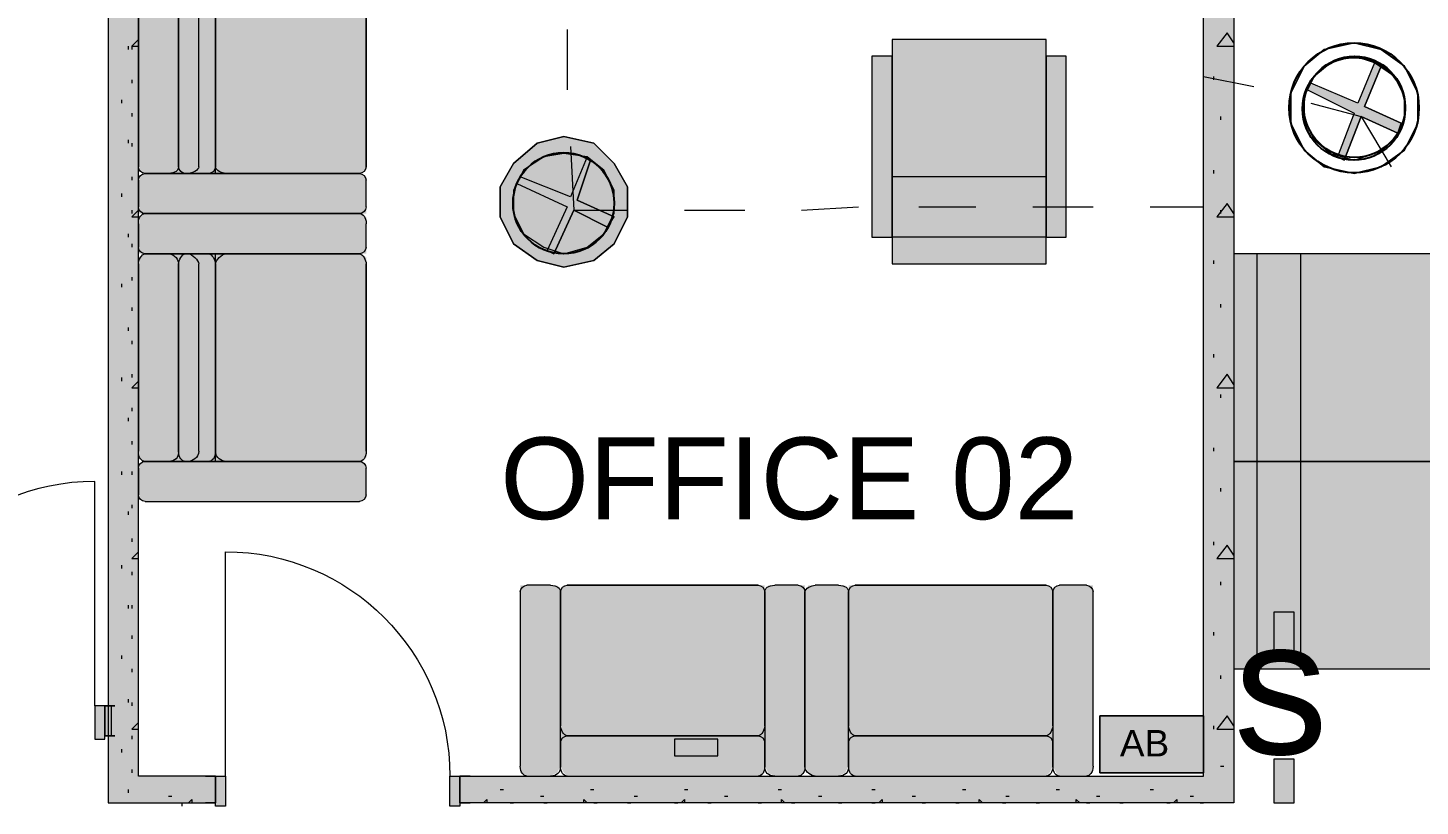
# Model space of a CAD drawing. Header units: inches. Extents: x 0.12 to 8.16, y 2.81 to 8.2.
# Drawn here: x 2.838 to 3.531, y 6.713 to 7.101 of the extents above; entities that cross this region are included whole.
import ezdxf

# ---------------------------------------------------------------- set-up
doc = ezdxf.new("R2010")
doc.units = ezdxf.units.IN
doc.header["$MEASUREMENT"] = 0
for name, color, linetype, true_color in [('PDF_Geometry', 7, 'Continuous', 0x029e21), ('PDF_Solid Fills', 7, 'Continuous', 0xffffff), ('PDF_Text', 7, 'Continuous', 0x5555ff)]:
    doc.layers.add(name, color=color, linetype=linetype, true_color=true_color)
doc.styles.add('PDF F2', font='arial.ttf')

msp = doc.modelspace()

# ---------------------------------------------------------------- hatches: boundary and pattern name
at = {"layer": 'PDF_Solid Fills', "transparency": 33554559}
for points in [[(2.93167, 7.02833), (2.89667, 7.02833), (2.89333, 7.03), (2.89333, 7.03167), (2.89333, 7.12667), (2.89333, 7.13), (2.89667, 7.13), (2.93167, 7.13)], [(3.00333, 7.02833), (2.93167, 7.02833), (2.93167, 7.13), (3.00333, 7.13), (3.00667, 7.13), (3.00667, 7.12667), (3.00667, 7.03167), (3.00667, 7.03)], [(3.105, 7.03833), (3.11667, 7.03667), (3.125, 7.03), (3.13, 7.02), (3.13, 7.00833), (3.125, 6.99833), (3.11667, 6.99167), (3.105, 6.98833), (3.095, 6.99167), (3.085, 6.99833), (3.08, 7.00833), (3.08, 7.02), (3.085, 7.03), (3.095, 7.03667)], [(3.00333, 7.00833), (2.89667, 7.00833), (2.89333, 7.00833), (2.89333, 7.01167), (2.89333, 7.025), (2.89333, 7.02667), (2.89667, 7.02833), (3.00333, 7.02833), (3.00667, 7.02667), (3.00667, 7.025), (3.00667, 7.01167), (3.00667, 7.00833)], [(3.00333, 6.98833), (2.89667, 6.98833), (2.89333, 6.98833), (2.89333, 6.99167), (2.89333, 7.00333), (2.89333, 7.00667), (2.89667, 7.00833), (3.00333, 7.00833), (3.00667, 7.00667), (3.00667, 7.00333), (3.00667, 6.99167), (3.00667, 6.98833)], [(2.93167, 6.885), (2.89667, 6.885), (2.89333, 6.88667), (2.89333, 6.89), (2.89333, 6.98333), (2.89333, 6.98667), (2.89667, 6.98833), (2.93167, 6.98833)], [(3.00333, 6.885), (2.93167, 6.885), (2.93167, 6.98833), (3.00333, 6.98833), (3.00667, 6.98667), (3.00667, 6.98333), (3.00667, 6.89), (3.00667, 6.88667)], [(3.00333, 6.865), (2.89667, 6.865), (2.89333, 6.86667), (2.89333, 6.86833), (2.89333, 6.88167), (2.89333, 6.88333), (2.89667, 6.885), (3.00333, 6.885), (3.00667, 6.88333), (3.00667, 6.88167), (3.00667, 6.86833), (3.00667, 6.86667)], [(3.10333, 6.82), (3.10333, 6.73333), (3.10167, 6.73), (3.09833, 6.72833), (3.08667, 6.72833), (3.08333, 6.73), (3.08333, 6.73333), (3.08333, 6.82), (3.08333, 6.82333), (3.08667, 6.82333), (3.09833, 6.82333), (3.10167, 6.82333)], [(3.205, 6.82), (3.205, 6.74833), (3.10333, 6.74833), (3.10333, 6.82), (3.105, 6.82333), (3.10667, 6.82333), (3.20167, 6.82333), (3.205, 6.82333)], [(3.225, 6.82), (3.225, 6.73333), (3.225, 6.73), (3.22167, 6.72833), (3.21, 6.72833), (3.20667, 6.73), (3.205, 6.73333), (3.205, 6.82), (3.20667, 6.82333), (3.21, 6.82333), (3.22167, 6.82333), (3.225, 6.82333)], [(3.24667, 6.82), (3.24667, 6.73333), (3.245, 6.73), (3.24167, 6.72833), (3.23, 6.72833), (3.22667, 6.73), (3.225, 6.73333), (3.225, 6.82), (3.22667, 6.82333), (3.23, 6.82333), (3.24167, 6.82333), (3.245, 6.82333)], [(3.34833, 6.82), (3.34833, 6.74833), (3.24667, 6.74833), (3.24667, 6.82), (3.24667, 6.82333), (3.25, 6.82333), (3.345, 6.82333), (3.34667, 6.82333)], [(3.36833, 6.82), (3.36833, 6.73333), (3.36833, 6.73), (3.365, 6.72833), (3.35167, 6.72833), (3.35, 6.73), (3.34833, 6.73333), (3.34833, 6.82), (3.35, 6.82333), (3.35167, 6.82333), (3.365, 6.82333), (3.36833, 6.82333)], [(3.205, 6.74833), (3.205, 6.73333), (3.205, 6.73), (3.20167, 6.72833), (3.10667, 6.72833), (3.105, 6.73), (3.10333, 6.73333), (3.10333, 6.74833)], [(3.34833, 6.74833), (3.34833, 6.73333), (3.34667, 6.73), (3.345, 6.72833), (3.25, 6.72833), (3.24667, 6.73), (3.24667, 6.73333), (3.24667, 6.74833)]]:
    msp.add_hatch(color=256, dxfattribs=at).paths.add_polyline_path(points)
at = {"layer": 'PDF_Solid Fills', "true_color": 0xaaaaaa, "transparency": 33554559}
for points in [[(3.52167, 7.05333), (3.52, 7.04833), (3.50167, 7.05667), (3.49333, 7.035), (3.49, 7.03667), (3.49833, 7.05833), (3.475, 7.07), (3.47667, 7.07333), (3.5, 7.06333), (3.50833, 7.08333), (3.51167, 7.08167), (3.50333, 7.06167)], [(3.105, 7.04667), (3.12, 7.04333), (3.13, 7.03333), (3.13667, 7.02167), (3.13667, 7.00667), (3.13, 6.99333), (3.12, 6.985), (3.105, 6.98167), (3.09167, 6.985), (3.08, 6.99333), (3.07333, 7.00667), (3.07333, 7.02167), (3.08, 7.03333), (3.09167, 7.04333)], [(3.13, 7.00667), (3.12667, 7.00167), (3.11, 7.01), (3.1, 6.98833), (3.09667, 6.99), (3.10667, 7.01167), (3.08167, 7.02333), (3.08333, 7.02667), (3.10833, 7.01667), (3.11667, 7.03667), (3.11833, 7.035), (3.11167, 7.015)]]:
    msp.add_hatch(color=253, dxfattribs=at).paths.add_polyline_path(points)

# ---------------------------------------------------------------- linework, layer by layer
at = {"layer": 'PDF_Geometry', "color": 7, "lineweight": 9}
for points in [[(2.89333, 6.715), (2.93167, 6.715), (2.93167, 6.72833), (2.89333, 6.72833), (2.89333, 7.29333), (2.87833, 7.29333), (2.87833, 6.715)], [(2.87667, 6.74833), (2.88, 6.74833), (2.88, 6.76333), (2.87667, 6.76333)]]:
    msp.add_lwpolyline(points, close=True, dxfattribs=at)
for points in [[(3.05333, 6.72833), (3.05833, 6.72833), (3.05333, 6.72833), (3.42333, 6.72833), (3.42333, 7.29333), (3.43833, 7.29333), (3.43833, 6.715), (3.42333, 6.715), (3.05333, 6.715), (3.05333, 6.72833), (3.05333, 6.715), (3.05833, 6.715), (3.05333, 6.715)], [(2.88167, 6.76333), (2.87667, 6.76333), (2.88167, 6.76333), (2.87667, 6.76333), (2.87667, 6.74833), (2.88167, 6.74833), (2.87667, 6.74833), (2.88167, 6.74833)], [(2.87667, 6.76333), (2.87667, 6.74833)], [(2.93167, 6.72833), (2.92667, 6.72833), (2.93167, 6.72833), (2.93167, 6.715), (2.92667, 6.715), (2.93167, 6.715), (2.92667, 6.715)], [(2.92667, 6.72833), (2.93167, 6.72833), (2.93167, 6.715)], [(3.05833, 6.72833), (3.05333, 6.72833), (3.05333, 6.715), (3.05833, 6.715)]]:
    msp.add_lwpolyline(points, dxfattribs=at)
at = {"layer": 'PDF_Geometry', "lineweight": 9}
for points in [[(2.93167, 7.02833), (2.93167, 7.03167), (2.93167, 7.12667), (2.93167, 7.13)], [(2.89333, 7.12667), (2.89333, 7.03167)], [(2.92333, 7.03167), (2.92333, 7.12667)], [(2.89333, 7.025), (2.89333, 7.01167)], [(3.00333, 7.02833), (2.89667, 7.02833), (2.90833, 7.02833), (2.91667, 7.02833), (2.91833, 7.02833), (2.92833, 7.02833), (2.93667, 7.02833)], [(3.00667, 7.01167), (3.00667, 7.025)], [(3.345, 7.02667), (3.26833, 7.02667)], [(2.89333, 7.00333), (2.89333, 6.99167)], [(3.00667, 6.99167), (3.00667, 7.00333)], [(3.345, 6.99667), (3.26833, 6.99667)], [(2.89333, 6.98333), (2.89333, 6.89)], [(2.93667, 6.98833), (2.92833, 6.98833), (2.91833, 6.98833), (2.91667, 6.98833), (2.90833, 6.98833), (2.89667, 6.98833), (3.00333, 6.98833)], [(2.92333, 6.89), (2.92333, 6.98333)], [(2.93167, 6.885), (2.93167, 6.89), (2.93167, 6.98333), (2.93167, 6.98833)], [(3.45, 6.78167), (3.45, 6.885), (3.45, 6.98833)], [(3.47167, 6.78167), (3.47167, 6.885), (3.47167, 6.98833)], [(2.89333, 6.88167), (2.89333, 6.86833)], [(3.00333, 6.885), (2.89667, 6.885), (2.90833, 6.885), (2.91667, 6.885), (2.91833, 6.885), (2.92833, 6.885), (2.93667, 6.885)], [(3.00667, 6.86833), (3.00667, 6.88167)], [(2.89667, 6.865), (3.00333, 6.865)], [(3.08333, 6.82), (3.08333, 6.73333)], [(3.09833, 6.82333), (3.08667, 6.82333)], [(3.10333, 6.745), (3.10333, 6.73333), (3.10333, 6.82)], [(3.205, 6.82), (3.205, 6.73333), (3.205, 6.745)], [(3.22167, 6.82333), (3.21, 6.82333)], [(3.24167, 6.82333), (3.23, 6.82333)], [(3.24667, 6.745), (3.24667, 6.73333), (3.24667, 6.82)], [(3.34833, 6.82), (3.34833, 6.73333), (3.34833, 6.745)], [(3.365, 6.82333), (3.35167, 6.82333)], [(3.36833, 6.73333), (3.36833, 6.82)], [(3.20167, 6.74833), (3.10667, 6.74833)], [(3.345, 6.74833), (3.25, 6.74833)], [(3.08667, 6.72833), (3.09833, 6.72833)], [(3.10667, 6.72833), (3.20167, 6.72833)], [(3.21, 6.72833), (3.22167, 6.72833)], [(3.23, 6.72833), (3.24167, 6.72833)], [(3.25, 6.72833), (3.345, 6.72833)], [(3.35167, 6.72833), (3.365, 6.72833)]]:
    msp.add_lwpolyline(points, dxfattribs=at)
for points in [[(2.91333, 7.03167), (2.91333, 7.12667)], [(2.93167, 7.03167), (2.93167, 7.12667)], [(3.00667, 7.12667), (3.00667, 7.03167)], [(3.26833, 6.98333), (3.345, 6.98333), (3.345, 7.095), (3.26833, 7.095)], [(3.25833, 6.99667), (3.26833, 6.99667), (3.26833, 7.08667), (3.25833, 7.08667)], [(3.345, 6.99667), (3.355, 6.99667), (3.355, 7.08667), (3.345, 7.08667)], [(3.00333, 7.02833), (2.93667, 7.02833)], [(2.89667, 7.00833), (3.00333, 7.00833)], [(2.91333, 6.89), (2.91333, 6.98333)], [(2.93167, 6.89), (2.93167, 6.98333)], [(2.93667, 6.98833), (3.00333, 6.98833)], [(3.00667, 6.98333), (3.00667, 6.89)], [(3.54333, 6.885), (3.54333, 6.98833), (3.43833, 6.98833), (3.43833, 6.885)], [(3.00333, 6.885), (2.93667, 6.885)], [(3.54333, 6.78167), (3.54333, 6.885), (3.43833, 6.885), (3.43833, 6.78167)], [(3.10333, 6.75333), (3.10333, 6.82)], [(3.10667, 6.82333), (3.20167, 6.82333)], [(3.205, 6.82), (3.205, 6.75333)], [(3.225, 6.73333), (3.225, 6.82)], [(3.24667, 6.75333), (3.24667, 6.82)], [(3.25, 6.82333), (3.345, 6.82333)], [(3.34833, 6.82), (3.34833, 6.75333)], [(3.20167, 6.74833), (3.10667, 6.74833)], [(3.345, 6.74833), (3.25, 6.74833)]]:
    msp.add_lwpolyline(points, close=True, dxfattribs=at)
at = {"layer": 'PDF_Geometry', "color": 85, "lineweight": 13, "true_color": 0x68b353}
for points in [[(2.89333, 7.095), (2.89, 7.09167), (2.89333, 7.09167)], [(3.43833, 7.09333), (3.435, 7.09833), (3.43, 7.09167), (3.43833, 7.09167)], [(2.88833, 7.09167), (2.88833, 7.09)], [(2.89, 7.09167), (2.89, 7.09)], [(2.89, 7.075), (2.89, 7.07333)], [(3.42833, 7.07667), (3.42833, 7.075)], [(2.885, 7.065), (2.885, 7.06333)], [(2.89, 7.05833), (2.89, 7.05667)], [(3.43167, 7.05667), (3.43167, 7.055)], [(2.88833, 7.045), (2.88833, 7.04333)], [(2.89, 7.04333), (2.89, 7.04167)], [(2.89, 7.02667), (2.89, 7.025)], [(3.42833, 7.03), (3.42833, 7.02833)], [(2.885, 7.01833), (2.885, 7.01667)], [(3.43833, 7.00833), (3.435, 7.01333), (3.43, 7.00667), (3.43833, 7.00667)], [(2.89333, 7.01), (2.89, 7.00667), (2.89333, 7.00667)], [(2.89, 7.01), (2.89, 7.00833)], [(3.43167, 7.01), (3.43167, 7.00833)], [(2.88833, 6.99833), (2.88833, 6.99667)], [(2.89, 6.99333), (2.89, 6.99167)], [(3.42833, 6.985), (3.42833, 6.98333)], [(2.89, 6.97667), (2.89, 6.975)], [(2.885, 6.97333), (2.885, 6.97167)], [(3.43167, 6.96333), (3.43167, 6.96167)], [(2.89, 6.96167), (2.89, 6.96)], [(2.88833, 6.95167), (2.88833, 6.95)], [(2.89, 6.945), (2.89, 6.94333)], [(3.42833, 6.93833), (3.42833, 6.93667)], [(2.89, 6.92833), (2.89, 6.92667)], [(3.43833, 6.92333), (3.435, 6.92833), (3.43, 6.92167), (3.43833, 6.92167)], [(2.885, 6.92667), (2.885, 6.925)], [(2.89333, 6.925), (2.89, 6.92167), (2.89333, 6.92167)], [(3.43167, 6.91833), (3.43167, 6.91667)], [(2.89, 6.91167), (2.89, 6.91)], [(2.88833, 6.90667), (2.88833, 6.905)], [(2.89, 6.895), (2.89, 6.89333)], [(3.42833, 6.89167), (3.42833, 6.89)], [(2.885, 6.88), (2.885, 6.87833)], [(2.89, 6.88), (2.89, 6.87833)], [(3.43167, 6.87167), (3.43167, 6.87)], [(2.88833, 6.86), (2.88833, 6.85833)], [(2.89, 6.86333), (2.89, 6.86167)], [(2.89, 6.84667), (2.89, 6.845)], [(3.42833, 6.845), (3.42833, 6.84333)], [(2.89333, 6.84), (2.89, 6.83667), (2.89333, 6.83667)], [(3.43833, 6.83833), (3.435, 6.84333), (3.43, 6.83667), (3.43833, 6.83667)], [(2.885, 6.83333), (2.885, 6.83167)], [(2.89, 6.83), (2.89, 6.82833)], [(3.43167, 6.825), (3.43167, 6.82333)], [(2.88833, 6.81333), (2.88833, 6.81167)], [(2.89, 6.81333), (2.89, 6.81167)], [(2.89, 6.79833), (2.89, 6.79667)], [(3.42833, 6.8), (3.42833, 6.79833)], [(2.885, 6.78833), (2.885, 6.78667)], [(2.89, 6.78167), (2.89, 6.78)], [(3.43167, 6.77833), (3.43167, 6.77667)], [(2.88833, 6.76667), (2.88833, 6.765)], [(2.89, 6.765), (2.89, 6.76333)], [(2.89333, 6.755), (2.89, 6.75167), (2.89333, 6.75167)], [(3.43833, 6.75333), (3.435, 6.75833), (3.43, 6.75167), (3.43833, 6.75167)], [(2.89, 6.74833), (2.89, 6.74667)], [(3.42833, 6.75333), (3.42833, 6.75167)], [(2.885, 6.74167), (2.885, 6.74)], [(2.89, 6.73167), (2.89, 6.73)], [(3.43167, 6.73333), (3.43333, 6.73333)], [(2.88833, 6.72167), (2.88833, 6.72)], [(3.07333, 6.72167), (3.075, 6.72167)], [(3.11833, 6.72167), (3.12, 6.72167)], [(3.165, 6.72167), (3.16667, 6.72167)], [(3.21167, 6.72167), (3.21333, 6.72167)], [(3.25833, 6.72167), (3.26, 6.72167)], [(3.30333, 6.72167), (3.305, 6.72167)], [(3.35, 6.72167), (3.35167, 6.72167)], [(3.39667, 6.72167), (3.39833, 6.72167)], [(2.89, 6.715), (2.89167, 6.715)], [(2.90833, 6.71833), (2.91, 6.71833)], [(2.915, 6.715), (2.915, 6.71333)], [(2.91833, 6.715), (2.92, 6.71667), (2.92, 6.715)], [(3.055, 6.715), (3.05667, 6.715)], [(3.065, 6.715), (3.06667, 6.71667), (3.06667, 6.715)], [(3.07833, 6.715), (3.08, 6.715)], [(3.09333, 6.71833), (3.095, 6.71833)], [(3.095, 6.715), (3.09667, 6.715)], [(3.115, 6.715), (3.115, 6.71667), (3.11667, 6.715)], [(3.12, 6.715), (3.12167, 6.715)], [(3.13667, 6.715), (3.13833, 6.715)], [(3.14, 6.71833), (3.14167, 6.71833)], [(3.16, 6.715), (3.16167, 6.715)], [(3.16333, 6.715), (3.165, 6.71667), (3.165, 6.715)], [(3.17667, 6.715), (3.17833, 6.715)], [(3.185, 6.71833), (3.18667, 6.71833)], [(3.20167, 6.715), (3.20333, 6.715)], [(3.21333, 6.715), (3.21333, 6.71667), (3.215, 6.715)], [(3.21833, 6.715), (3.22, 6.715)], [(3.23167, 6.71833), (3.23333, 6.71833)], [(3.24167, 6.715), (3.24333, 6.715)], [(3.25833, 6.715), (3.26, 6.715)], [(3.26167, 6.715), (3.26333, 6.71667), (3.26333, 6.715)], [(3.27833, 6.71833), (3.28, 6.71833)], [(3.28333, 6.715), (3.285, 6.715)], [(3.3, 6.715), (3.30167, 6.715)], [(3.31167, 6.715), (3.31167, 6.71667), (3.31333, 6.715)], [(3.32333, 6.715), (3.325, 6.715)], [(3.325, 6.71833), (3.32667, 6.71833)], [(3.34, 6.715), (3.34167, 6.715)], [(3.36, 6.715), (3.36, 6.71667), (3.36167, 6.715)], [(3.365, 6.715), (3.36667, 6.715)], [(3.37, 6.71833), (3.37167, 6.71833)], [(3.38167, 6.715), (3.38333, 6.715)], [(3.405, 6.715), (3.40667, 6.715)], [(3.40833, 6.715), (3.41, 6.71667), (3.41, 6.715)], [(3.41667, 6.71833), (3.41833, 6.71833)], [(3.42167, 6.715), (3.42333, 6.715)]]:
    msp.add_lwpolyline(points, dxfattribs=at)
at = {"layer": 'PDF_Geometry', "color": 7, "lineweight": 13}
for points in [[(3.10667, 7.1), (3.10667, 7.07)], [(3.42333, 7.07667), (3.44833, 7.07167)], [(3.47667, 7.06333), (3.50167, 7.05667), (3.51667, 7.03167)], [(3.10833, 7.04167), (3.11, 7.01), (3.13667, 7.01)], [(3.22333, 7.01), (3.25167, 7.01167)], [(3.28167, 7.01167), (3.31, 7.01167)], [(3.33833, 7.01167), (3.36833, 7.01167)], [(3.39667, 7.01167), (3.42333, 7.01167)], [(3.165, 7.01), (3.195, 7.01)]]:
    msp.add_lwpolyline(points, dxfattribs=at)
at = {"layer": 'PDF_Geometry', "color": 8, "lineweight": 13, "true_color": 0x7f7f7f}
for points in [[(3.49833, 7.09333), (3.48333, 7.09), (3.47333, 7.08167), (3.46667, 7.06833), (3.46667, 7.05333), (3.47333, 7.04), (3.48333, 7.03167), (3.49833, 7.02833), (3.51167, 7.03167), (3.52333, 7.04), (3.53, 7.05333), (3.53, 7.06833), (3.52333, 7.08167), (3.51167, 7.09)], [(3.49833, 7.035), (3.50833, 7.03833), (3.51833, 7.045), (3.52333, 7.055), (3.52333, 7.06667), (3.51833, 7.07667), (3.50833, 7.08333), (3.49833, 7.08667), (3.48667, 7.08333), (3.47833, 7.07667), (3.47333, 7.06667), (3.47333, 7.055), (3.47833, 7.045), (3.48667, 7.03833)], [(3.49833, 7.08667), (3.48667, 7.08333), (3.47833, 7.07667), (3.47333, 7.06667), (3.47333, 7.055), (3.47833, 7.045), (3.48667, 7.03833), (3.49833, 7.035), (3.50833, 7.03833), (3.51833, 7.045), (3.52333, 7.055), (3.52333, 7.06667), (3.51833, 7.07667), (3.50833, 7.08333)], [(3.52167, 7.05333), (3.50333, 7.06167), (3.51167, 7.08167), (3.50833, 7.08333), (3.5, 7.06333), (3.47667, 7.07333), (3.475, 7.07), (3.49833, 7.05833), (3.49, 7.03667), (3.49333, 7.035), (3.50167, 7.05667), (3.52, 7.04833)], [(3.105, 7.04667), (3.09167, 7.04333), (3.08, 7.03333), (3.07333, 7.02167), (3.07333, 7.00667), (3.08, 6.99333), (3.09167, 6.985), (3.105, 6.98167), (3.12, 6.985), (3.13, 6.99333), (3.13667, 7.00667), (3.13667, 7.02167), (3.13, 7.03333), (3.12, 7.04333)], [(3.105, 6.98833), (3.11667, 6.99167), (3.125, 6.99833), (3.13, 7.00833), (3.13, 7.02), (3.125, 7.03), (3.11667, 7.03667), (3.105, 7.03833), (3.095, 7.03667), (3.085, 7.03), (3.08, 7.02), (3.08, 7.00833), (3.085, 6.99833), (3.095, 6.99167)], [(3.105, 7.03833), (3.095, 7.03667), (3.085, 7.03), (3.08, 7.02), (3.08, 7.00833), (3.085, 6.99833), (3.095, 6.99167), (3.105, 6.98833), (3.11667, 6.99167), (3.125, 6.99833), (3.13, 7.00833), (3.13, 7.02), (3.125, 7.03), (3.11667, 7.03667)], [(3.13, 7.00667), (3.11167, 7.015), (3.11833, 7.035), (3.11667, 7.03667), (3.10833, 7.01667), (3.08333, 7.02667), (3.08167, 7.02333), (3.10667, 7.01167), (3.09667, 6.99), (3.1, 6.98833), (3.11, 7.01), (3.12667, 7.00167)], [(3.46833, 6.81), (3.45833, 6.81), (3.45833, 6.78833), (3.46833, 6.78833)], [(3.16, 6.74667), (3.16, 6.73833), (3.18167, 6.73833), (3.18167, 6.74667)], [(3.46833, 6.73667), (3.45833, 6.73667), (3.45833, 6.715), (3.46833, 6.715)]]:
    msp.add_lwpolyline(points, close=True, dxfattribs=at)
at = {"layer": 'PDF_Geometry', "color": 123, "lineweight": 13, "true_color": 0x71cebe}
for points in [[(3.49833, 7.09333), (3.51167, 7.09), (3.52333, 7.08167), (3.53, 7.06833), (3.53, 7.05333), (3.52333, 7.04), (3.51167, 7.03167), (3.49833, 7.02833), (3.48333, 7.03167), (3.47333, 7.04), (3.46667, 7.05333), (3.46667, 7.06833), (3.47333, 7.08167), (3.48333, 7.09)], [(3.49833, 7.08667), (3.48667, 7.08333), (3.47833, 7.07667), (3.47333, 7.06667), (3.47333, 7.055), (3.47833, 7.045), (3.48667, 7.03833), (3.49833, 7.035), (3.50833, 7.03833), (3.51833, 7.045), (3.52333, 7.055), (3.52333, 7.06667), (3.51833, 7.07667), (3.50833, 7.08333)], [(3.105, 7.04667), (3.12, 7.04333), (3.13, 7.03333), (3.13667, 7.02167), (3.13667, 7.00667), (3.13, 6.99333), (3.12, 6.985), (3.105, 6.98167), (3.09167, 6.985), (3.08, 6.99333), (3.07333, 7.00667), (3.07333, 7.02167), (3.08, 7.03333), (3.09167, 7.04333)], [(3.105, 7.03833), (3.095, 7.03667), (3.085, 7.03), (3.08, 7.02), (3.08, 7.00833), (3.085, 6.99833), (3.095, 6.99167), (3.105, 6.98833), (3.11667, 6.99167), (3.125, 6.99833), (3.13, 7.00833), (3.13, 7.02), (3.125, 7.03), (3.11667, 7.03667)]]:
    msp.add_lwpolyline(points, close=True, dxfattribs=at)
at = {"layer": 'PDF_Geometry', "color": 251, "lineweight": 9, "true_color": 0x6a6a6a}
for points in [[(3.50833, 7.08333), (3.5, 7.06333), (3.47667, 7.07333)], [(3.51167, 7.08167), (3.50333, 7.06167), (3.52167, 7.05333)], [(3.475, 7.07), (3.49833, 7.05833), (3.49, 7.03667)], [(3.52, 7.04833), (3.50167, 7.05667), (3.49333, 7.035)], [(3.11667, 7.03667), (3.10833, 7.01667), (3.08333, 7.02667)], [(3.11833, 7.035), (3.11167, 7.015), (3.13, 7.00667)], [(3.08167, 7.02333), (3.10667, 7.01167), (3.09667, 6.99)], [(3.12667, 7.00167), (3.11, 7.01), (3.1, 6.98833)]]:
    msp.add_lwpolyline(points, dxfattribs=at)
at = {"layer": 'PDF_Geometry', "color": 30, "lineweight": 13, "true_color": 0xff6600}
for points in [[(2.87167, 6.76333), (2.87167, 6.875, 0.414179), (2.76, 6.76333)], [(2.93667, 6.72833), (2.93667, 6.84, -0.414178), (3.04833, 6.72833)]]:
    msp.add_lwpolyline(points, format="xyb", dxfattribs=at)
at = {"layer": 'PDF_Geometry', "color": 251, "lineweight": 9, "true_color": 0x6a6a6a}
for points in [[(3.45833, 6.78833), (3.46833, 6.78833), (3.46833, 6.81), (3.45833, 6.81)], [(3.45833, 6.715), (3.46833, 6.715), (3.46833, 6.73667), (3.45833, 6.73667)]]:
    msp.add_lwpolyline(points, close=True, dxfattribs=at)
at = {"layer": 'PDF_Geometry', "color": 30, "lineweight": 9, "true_color": 0xff6600}
for points in [[(2.87667, 6.76333), (2.87167, 6.76333), (2.87167, 6.74667), (2.87667, 6.74667)], [(2.93167, 6.72833), (2.93667, 6.72833), (2.93667, 6.71333), (2.93167, 6.71333)], [(3.05333, 6.71333), (3.04833, 6.71333), (3.04833, 6.72833), (3.05333, 6.72833)]]:
    msp.add_lwpolyline(points, close=True, dxfattribs=at)
at = {"layer": 'PDF_Geometry', "color": 7, "lineweight": 13}
msp.add_lwpolyline([(3.42333, 6.73), (3.42333, 6.75833), (3.37167, 6.75833), (3.37167, 6.73)], close=True, dxfattribs=at)
at = {"layer": 'PDF_Geometry', "color": 1, "lineweight": 13}
msp.add_lwpolyline([(3.37167, 6.75833), (3.42333, 6.75833), (3.42333, 6.73), (3.37167, 6.73)], close=True, dxfattribs=at)
at = {"layer": 'PDF_Geometry', "color": 7, "lineweight": 25}
for centre, radius in [((3.49819, 7.06103), 0.03231), ((3.49808, 7.06051), 0.02551), ((3.49842, 7.06148), 0.02518), ((3.10491, 7.01352), 0.02518)]:
    msp.add_circle(centre, radius, dxfattribs=at)
at = {"layer": 'PDF_Geometry', "lineweight": 9}
for points in [[(2.89667, 7.02833), (2.895, 7.02833), (2.89333, 7.03), (2.89333, 7.03167)], [(2.91333, 7.03167), (2.91333, 7.03), (2.91167, 7.02833), (2.90833, 7.02833)], [(2.91667, 7.02833), (2.915, 7.02833), (2.91333, 7.03), (2.91333, 7.03167)], [(2.92333, 7.03167), (2.92333, 7.03), (2.92, 7.02833), (2.91833, 7.02833)], [(2.93167, 7.03167), (2.93167, 7.03), (2.93, 7.02833), (2.92833, 7.02833)], [(2.93667, 7.02833), (2.935, 7.02833), (2.93167, 7.03), (2.93167, 7.03167)], [(2.93667, 7.02833), (2.935, 7.02833), (2.93167, 7.03), (2.93167, 7.03167)], [(3.00667, 7.03167), (3.00667, 7.03), (3.005, 7.02833), (3.00333, 7.02833)], [(3.00667, 7.03167), (3.00667, 7.03), (3.005, 7.02833), (3.00333, 7.02833)], [(2.89333, 7.025), (2.89333, 7.02667), (2.895, 7.02833), (2.89667, 7.02833)], [(3.00333, 7.02833), (3.005, 7.02833), (3.00667, 7.02667), (3.00667, 7.025)], [(2.89667, 7.00833), (2.895, 7.00833), (2.89333, 7.01), (2.89333, 7.01167)], [(3.00667, 7.01167), (3.00667, 7.01), (3.005, 7.00833), (3.00333, 7.00833)], [(2.89333, 7.00333), (2.89333, 7.00667), (2.895, 7.00833), (2.89667, 7.00833)], [(3.00333, 7.00833), (3.005, 7.00833), (3.00667, 7.00667), (3.00667, 7.00333)], [(2.89667, 6.98833), (2.895, 6.98833), (2.89333, 6.99), (2.89333, 6.99167)], [(3.00667, 6.99167), (3.00667, 6.99), (3.005, 6.98833), (3.00333, 6.98833)], [(2.89333, 6.98333), (2.89333, 6.985), (2.895, 6.98833), (2.89667, 6.98833)], [(2.90833, 6.98833), (2.91167, 6.98833), (2.91333, 6.985), (2.91333, 6.98333)], [(2.91333, 6.98333), (2.91333, 6.985), (2.915, 6.98833), (2.91667, 6.98833)], [(2.91833, 6.98833), (2.92, 6.98833), (2.92333, 6.985), (2.92333, 6.98333)], [(2.92833, 6.98833), (2.93, 6.98833), (2.93167, 6.985), (2.93167, 6.98333)], [(2.93167, 6.98333), (2.93167, 6.985), (2.935, 6.98833), (2.93667, 6.98833)], [(2.93167, 6.98333), (2.93167, 6.985), (2.935, 6.98833), (2.93667, 6.98833)], [(3.00333, 6.98833), (3.005, 6.98833), (3.00667, 6.985), (3.00667, 6.98333)], [(3.00333, 6.98833), (3.005, 6.98833), (3.00667, 6.985), (3.00667, 6.98333)], [(2.89667, 6.885), (2.895, 6.885), (2.89333, 6.88667), (2.89333, 6.89)], [(2.91333, 6.89), (2.91333, 6.88667), (2.91167, 6.885), (2.90833, 6.885)], [(2.91667, 6.885), (2.915, 6.885), (2.91333, 6.88667), (2.91333, 6.89)], [(2.92333, 6.89), (2.92333, 6.88667), (2.92, 6.885), (2.91833, 6.885)], [(2.93167, 6.89), (2.93167, 6.88667), (2.93, 6.885), (2.92833, 6.885)], [(2.93667, 6.885), (2.935, 6.885), (2.93167, 6.88667), (2.93167, 6.89)], [(2.93667, 6.885), (2.935, 6.885), (2.93167, 6.88667), (2.93167, 6.89)], [(3.00667, 6.89), (3.00667, 6.88667), (3.005, 6.885), (3.00333, 6.885)], [(3.00667, 6.89), (3.00667, 6.88667), (3.005, 6.885), (3.00333, 6.885)], [(2.89333, 6.88167), (2.89333, 6.88333), (2.895, 6.885), (2.89667, 6.885)], [(3.00333, 6.885), (3.005, 6.885), (3.00667, 6.88333), (3.00667, 6.88167)], [(2.89667, 6.865), (2.895, 6.865), (2.89333, 6.86667), (2.89333, 6.86833)], [(3.00667, 6.86833), (3.00667, 6.86667), (3.005, 6.865), (3.00333, 6.865)], [(3.08333, 6.82), (3.08333, 6.82167), (3.085, 6.82333), (3.08667, 6.82333)], [(3.09833, 6.82333), (3.10167, 6.82333), (3.10333, 6.82167), (3.10333, 6.82)], [(3.10333, 6.82), (3.10333, 6.82167), (3.105, 6.82333), (3.10667, 6.82333)], [(3.10333, 6.82), (3.10333, 6.82167), (3.105, 6.82333), (3.10667, 6.82333)], [(3.20167, 6.82333), (3.20333, 6.82333), (3.205, 6.82167), (3.205, 6.82)], [(3.20167, 6.82333), (3.20333, 6.82333), (3.205, 6.82167), (3.205, 6.82)], [(3.205, 6.82), (3.205, 6.82167), (3.20667, 6.82333), (3.21, 6.82333)], [(3.22167, 6.82333), (3.22333, 6.82333), (3.225, 6.82167), (3.225, 6.82)], [(3.225, 6.82), (3.225, 6.82167), (3.22833, 6.82333), (3.23, 6.82333)], [(3.24167, 6.82333), (3.245, 6.82333), (3.24667, 6.82167), (3.24667, 6.82)], [(3.24667, 6.82), (3.24667, 6.82167), (3.24833, 6.82333), (3.25, 6.82333)], [(3.24667, 6.82), (3.24667, 6.82167), (3.24833, 6.82333), (3.25, 6.82333)], [(3.345, 6.82333), (3.34667, 6.82333), (3.34833, 6.82167), (3.34833, 6.82)], [(3.345, 6.82333), (3.34667, 6.82333), (3.34833, 6.82167), (3.34833, 6.82)], [(3.34833, 6.82), (3.34833, 6.82167), (3.35, 6.82333), (3.35167, 6.82333)], [(3.365, 6.82333), (3.36667, 6.82333), (3.36833, 6.82167), (3.36833, 6.82)], [(3.10667, 6.74833), (3.105, 6.74833), (3.10333, 6.75167), (3.10333, 6.75333)], [(3.10667, 6.74833), (3.105, 6.74833), (3.10333, 6.75167), (3.10333, 6.75333)], [(3.10333, 6.745), (3.10333, 6.74667), (3.105, 6.74833), (3.10667, 6.74833)], [(3.205, 6.75333), (3.205, 6.75167), (3.20333, 6.74833), (3.20167, 6.74833)], [(3.205, 6.75333), (3.205, 6.75167), (3.20333, 6.74833), (3.20167, 6.74833)], [(3.20167, 6.74833), (3.20333, 6.74833), (3.205, 6.74667), (3.205, 6.745)], [(3.25, 6.74833), (3.24833, 6.74833), (3.24667, 6.75167), (3.24667, 6.75333)], [(3.25, 6.74833), (3.24833, 6.74833), (3.24667, 6.75167), (3.24667, 6.75333)], [(3.24667, 6.745), (3.24667, 6.74667), (3.24833, 6.74833), (3.25, 6.74833)], [(3.34833, 6.75333), (3.34833, 6.75167), (3.34667, 6.74833), (3.345, 6.74833)], [(3.34833, 6.75333), (3.34833, 6.75167), (3.34667, 6.74833), (3.345, 6.74833)], [(3.345, 6.74833), (3.34667, 6.74833), (3.34833, 6.74667), (3.34833, 6.745)], [(3.08667, 6.72833), (3.085, 6.72833), (3.08333, 6.73), (3.08333, 6.73333)], [(3.10333, 6.73333), (3.10333, 6.73), (3.10167, 6.72833), (3.09833, 6.72833)], [(3.10667, 6.72833), (3.105, 6.72833), (3.10333, 6.73), (3.10333, 6.73333)], [(3.205, 6.73333), (3.205, 6.73), (3.20333, 6.72833), (3.20167, 6.72833)], [(3.21, 6.72833), (3.20667, 6.72833), (3.205, 6.73), (3.205, 6.73333)], [(3.225, 6.73333), (3.225, 6.73), (3.22333, 6.72833), (3.22167, 6.72833)], [(3.23, 6.72833), (3.22833, 6.72833), (3.225, 6.73), (3.225, 6.73333)], [(3.24667, 6.73333), (3.24667, 6.73), (3.245, 6.72833), (3.24167, 6.72833)], [(3.25, 6.72833), (3.24833, 6.72833), (3.24667, 6.73), (3.24667, 6.73333)], [(3.34833, 6.73333), (3.34833, 6.73), (3.34667, 6.72833), (3.345, 6.72833)], [(3.35167, 6.72833), (3.35, 6.72833), (3.34833, 6.73), (3.34833, 6.73333)], [(3.36833, 6.73333), (3.36833, 6.73), (3.36667, 6.72833), (3.365, 6.72833)]]:
    msp.add_open_spline(points, degree=3, dxfattribs=at)
at = {"layer": 'PDF_Solid Fills', "lineweight": 25, "transparency": 33554559}
for points in [[(2.87833, 7.29333), (2.89333, 7.29333), (2.87833, 6.715), (2.89333, 6.715)], [(3.42333, 7.29333), (3.43833, 7.29333), (3.42333, 6.72833), (3.43833, 6.72833)], [(3.26833, 7.095), (3.345, 7.095), (3.26833, 6.98333), (3.345, 6.98333)], [(3.25833, 7.08667), (3.26833, 7.08667), (3.25833, 6.99667), (3.26833, 6.99667)], [(3.345, 7.08667), (3.355, 7.08667), (3.345, 6.99667), (3.355, 6.99667)], [(3.43833, 6.98833), (3.54333, 6.98833), (3.43833, 6.885), (3.54333, 6.885)], [(3.43833, 6.885), (3.54333, 6.885), (3.43833, 6.78167), (3.54333, 6.78167)], [(2.87167, 6.76333), (2.87667, 6.76333), (2.87167, 6.74667), (2.87667, 6.74667)], [(2.87667, 6.76333), (2.88, 6.76333), (2.87667, 6.74833), (2.88, 6.74833)], [(2.89333, 6.72833), (2.93167, 6.72833), (2.89333, 6.715), (2.93167, 6.715)], [(2.93167, 6.72833), (2.93667, 6.72833), (2.93167, 6.71333), (2.93667, 6.71333)], [(3.04833, 6.72833), (3.05333, 6.72833), (3.04833, 6.71333), (3.05333, 6.71333)], [(3.05333, 6.72833), (3.42333, 6.72833), (3.05333, 6.715), (3.42333, 6.715)], [(3.42333, 6.72833), (3.43833, 6.715), (3.42333, 6.715)], [(3.43833, 6.72833), (3.43833, 6.715), (3.42333, 6.72833)]]:
    msp.add_solid(points, dxfattribs=at)
at = {"layer": 'PDF_Solid Fills', "color": 253, "lineweight": 25, "true_color": 0xaaaaaa, "transparency": 33554559}
for points in [[(3.45833, 6.81), (3.46833, 6.81), (3.45833, 6.78833), (3.46833, 6.78833)], [(3.16, 6.74667), (3.18167, 6.74667), (3.16, 6.73833), (3.18167, 6.73833)], [(3.45833, 6.73667), (3.46833, 6.73667), (3.45833, 6.715), (3.46833, 6.715)]]:
    msp.add_solid(points, dxfattribs=at)
at = {"layer": 'PDF_Solid Fills', "color": 17, "lineweight": 25, "true_color": 0x804040, "transparency": 33554559}
msp.add_solid([(3.37167, 6.75833), (3.42333, 6.75833), (3.37167, 6.73), (3.42333, 6.73)], dxfattribs=at)

# ---------------------------------------------------------------- texts
at = {"layer": 'PDF_Text', "attachment_point": 4, "style": 'PDF F2'}
for s, insert, char_height in [('OFFICE 02', (3.07333, 6.87629), 0.040723), ('s', (3.43833, 6.77233), 0.06707)]:
    msp.add_mtext(s, dxfattribs=dict(at, insert=insert, char_height=char_height))
at = {"layer": 'PDF_Text', "color": 7, "true_color": 0xffffff, "insert": (3.38167, 6.74468), "char_height": 0.013175, "attachment_point": 4, "style": 'PDF F2'}
msp.add_mtext('AB', dxfattribs=at)

doc.saveas('drawing.dxf')
